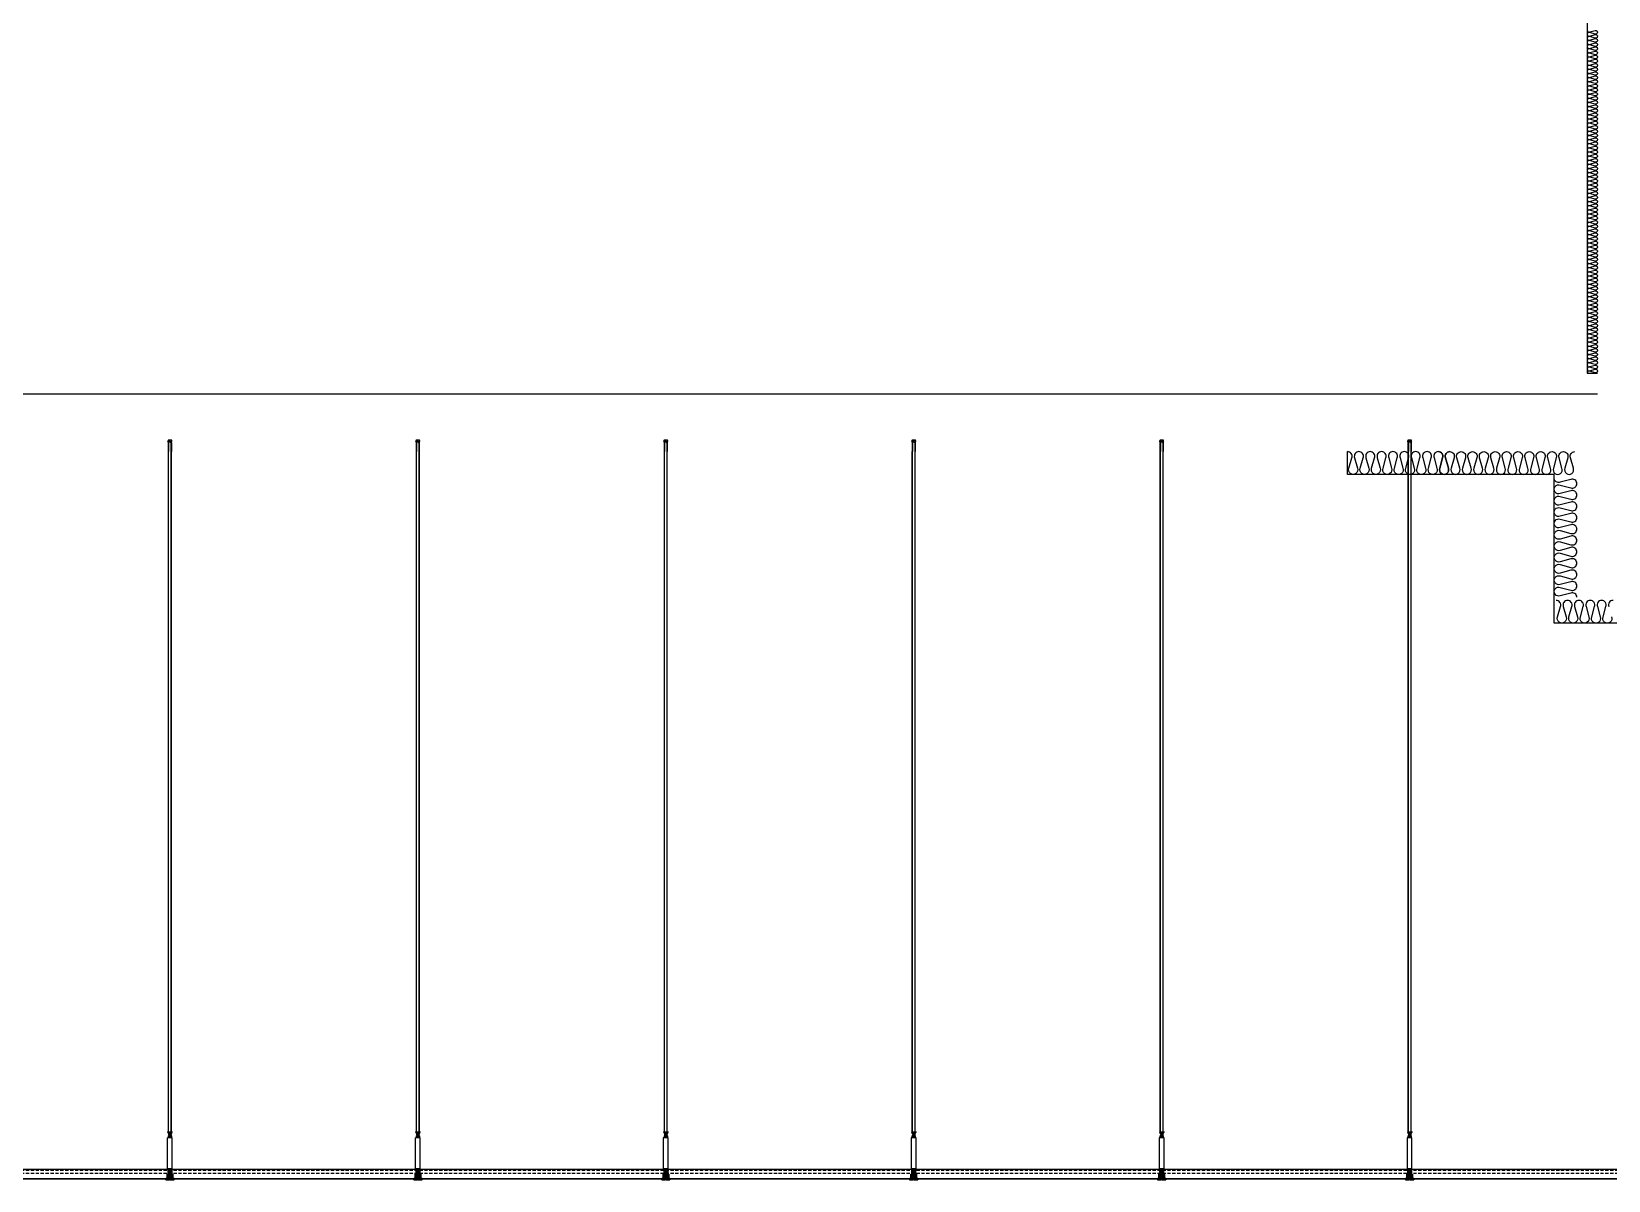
# Model space of a CAD drawing. Header units: millimetres. Extents: x 19868 to 801382, y -4805 to 85279.
# Drawn here: x 336110 to 343741, y 71371 to 76932 of the extents above; entities that cross this region are included whole.
import ezdxf

# ---------------------------------------------------------------- set-up
doc = ezdxf.new("R2010")
doc.units = ezdxf.units.MM
doc.header["$LTSCALE"] = 250
for name, pattern in [('A2', [8, 2, -2, 2, -2]), ('CENTER', [50.8, 31.75, -6.35, 6.35, -6.35]), ('CENTER2', [28.575, 19.05, -3.175, 3.175, -3.175]), ('HIDDEN', [9.525, 6.35, -3.175])]:
    doc.linetypes.add(name, pattern=pattern)
for name, color, linetype in [('A-FIN', 6, 'Continuous'), ('C-1', 252, 'Continuous'), ('C-HANGER', 8, 'Continuous'), ('C-HANGER-C', 8, 'Continuous'), ('C-sec', 252, 'Continuous'), ('C-STL4', 252, 'Continuous'), ('C-STL6', 8, 'Continuous'), ('C-T-BAR MAIN-', 252, 'Continuous'), ('C-삼성엔지니어링_CEILING', 252, 'Continuous'), ('C-압출', 252, 'Continuous'), ('ISL', 251, 'Continuous')]:
    doc.layers.add(name, color=color, linetype=linetype)
doc.layers.add('C-중심선', color=252, linetype='CENTER2', lineweight=20)

# ---------------------------------------------------------------- blocks, each defined once
blk = doc.blocks.new('usgh')
at = {"layer": 'C-STL4'}
blk.add_lwpolyline([(1763311, 329517), (1763311, 329599), (1763381, 329599), (1763381, 329517)], close=True, dxfattribs=at)
at = {"layer": 'C-압출', "color": 252, "linetype": 'Continuous', "lineweight": 40, "extrusion": (0, 0, -1)}
for p, q in [((1763325, 329522), (1763320, 329517)), ((1763325, 329599), (1763322, 329596)), ((1763322, 329596), (1763325, 329592)), ((1763325, 329592), (1763322, 329588)), ((1763322, 329588), (1763325, 329584)), ((1763325, 329584), (1763322, 329580)), ((1763322, 329580), (1763325, 329576)), ((1763325, 329576), (1763322, 329572)), ((1763322, 329572), (1763325, 329568)), ((1763325, 329568), (1763322, 329565)), ((1763322, 329565), (1763325, 329561)), ((1763325, 329561), (1763322, 329557)), ((1763322, 329557), (1763325, 329553)), ((1763325, 329553), (1763322, 329549)), ((1763322, 329549), (1763325, 329545)), ((1763325, 329545), (1763322, 329541)), ((1763322, 329541), (1763325, 329538)), ((1763325, 329538), (1763322, 329534)), ((1763322, 329534), (1763325, 329530)), ((1763325, 329530), (1763322, 329526)), ((1763322, 329526), (1763325, 329522)), ((1763363, 329517), (1763368, 329522)), ((1763364, 329596), (1763368, 329599)), ((1763368, 329592), (1763364, 329596)), ((1763364, 329588), (1763368, 329592)), ((1763368, 329584), (1763364, 329588)), ((1763364, 329580), (1763368, 329584)), ((1763368, 329576), (1763364, 329580)), ((1763364, 329572), (1763368, 329576)), ((1763368, 329568), (1763364, 329572)), ((1763364, 329565), (1763368, 329568)), ((1763368, 329561), (1763364, 329565)), ((1763364, 329557), (1763368, 329561)), ((1763368, 329553), (1763364, 329557)), ((1763364, 329549), (1763368, 329553)), ((1763368, 329545), (1763364, 329549)), ((1763364, 329541), (1763368, 329545)), ((1763368, 329538), (1763364, 329541)), ((1763364, 329534), (1763368, 329538)), ((1763368, 329530), (1763364, 329534)), ((1763364, 329526), (1763368, 329530)), ((1763368, 329522), (1763364, 329526))]:
    blk.add_line(p, q, dxfattribs=at)
at = {"layer": 'C-중심선'}
blk.add_line((1763346, 329623), (1763346, 329480), dxfattribs=at)
blk = doc.blocks.new('r6okghj')
at = {"layer": 'C-삼성엔지니어링_CEILING'}
for p, q in [((1770244, 316436), (1770234, 316431)), ((1770244, 316390), (1770234, 316396)), ((1770344, 316436), (1770244, 316436)), ((1770253, 316436), (1770264, 316431)), ((1770253, 316390), (1770264, 316396)), ((1770274, 316436), (1770264, 316431)), ((1770264, 316396), (1770264, 316431)), ((1770274, 316390), (1770264, 316396)), ((1770314, 316436), (1770324, 316431)), ((1770314, 316390), (1770324, 316396)), ((1770334, 316436), (1770324, 316431)), ((1770324, 316396), (1770324, 316431)), ((1770334, 316390), (1770324, 316396)), ((1770344, 316436), (1770354, 316431)), ((1770344, 316390), (1770354, 316396))]:
    blk.add_line(p, q, dxfattribs=at)
for points in [[(1770234, 316431), (1770234, 316396)], [(1770244, 316390), (1770344, 316390)], [(1770354, 316396), (1770354, 316431)]]:
    blk.add_lwpolyline(points, dxfattribs=at)
blk = doc.blocks.new('격자틀-1')
at = {"layer": 'C-HANGER'}
for p, q in [((-16.4, 230.4), (6.3, 230.4)), ((-16.4, 230.4), (-16.4, 228.9)), ((6.3, 230.4), (6.3, 228.9)), ((-16.4, 228.9), (6.3, 228.9))]:
    blk.add_line(p, q, dxfattribs=at)
at = {"layer": 'C-HANGER-C'}
for p, q in [((-16.1, 52.1), (-16.1, 202)), ((6, 202), (-16.1, 202)), ((6, 52.1), (6, 202)), ((6, 52.1), (-16.1, 52.1))]:
    blk.add_line(p, q, dxfattribs=at)
at = {"layer": 'C-STL6', "linetype": 'CENTER2', "ltscale": 20}
blk.add_line((-5, 52.7), (-5, -5), dxfattribs=at)
at = {"layer": 'C-T-BAR MAIN-'}
blk.add_lwpolyline([(-14.3, 41.1), (-14.3, 52.1), (4.2, 52.1), (4.2, 41.1), (2.2, 41.1), (2.2, 50.1), (-12.3, 50.1), (-12.3, 41.1), (-14.3, 41.1)], dxfattribs=at)
at = {"layer": 'C-삼성엔지니어링_CEILING'}
for p, q in [((-14, 202), (-14, 203.8)), ((-12.4, 210.8), (-13.9, 209.9)), ((-12.4, 203.8), (-13.9, 204.7)), ((2.3, 210.8), (-12.4, 210.8)), ((2.3, 203.8), (-12.4, 203.8)), ((-11.1, 210.8), (-9.5, 209.9)), ((-11.1, 203.8), (-9.5, 204.7)), ((-10.7, 220.3), (-2.2, 222)), ((-10.7, 220.3), (-9.9, 221.6)), ((-10.7, 218.1), (1, 220.5)), ((-10.7, 220.3), (-9.9, 219.4)), ((-10.7, 218.1), (-9.9, 219.4)), ((-10.7, 215.9), (1, 218.3)), ((-10.7, 218.1), (-9.9, 217.2)), ((-10.7, 215.9), (-9.9, 217.2)), ((-10.7, 213.7), (1, 216.1)), ((-10.7, 215.9), (-9.9, 215)), ((-10.7, 213.7), (-9.9, 215)), ((-10.7, 213.7), (-9.9, 212.8)), ((-10.4, 213.4), (-10.4, 210.8)), ((-10.3, 222), (-9.9, 221.6)), ((-9.9, 221.6), (-7.6, 222)), ((-9.9, 221.6), (-7.6, 222)), ((-9.9, 219.4), (-0.2, 221.3)), ((-9.9, 219.4), (-0.2, 221.3)), ((-9.9, 217.2), (-0.2, 219.1)), ((-9.9, 217.2), (-0.2, 219.1)), ((-9.9, 215), (-0.2, 216.9)), ((-9.9, 215), (-0.2, 216.9)), ((-9.9, 212.8), (-0.2, 214.7)), ((-9.9, 212.8), (-0.2, 214.7)), ((-8, 210.8), (-9.5, 209.9)), ((-9.5, 204.7), (-9.5, 209.9)), ((-8, 203.8), (-9.5, 204.7)), ((-2.1, 210.8), (-0.6, 209.9)), ((-2.1, 203.8), (-0.6, 204.7)), ((1, 210.8), (-0.6, 209.9)), ((-0.6, 204.7), (-0.6, 209.9)), ((1, 203.8), (-0.6, 204.7)), ((-0.2, 221.3), (0.4, 222)), ((-0.2, 221.3), (1, 220.5)), ((-0.2, 219.1), (1, 220.5)), ((-0.2, 219.1), (1, 218.3)), ((-0.2, 216.9), (1, 218.3)), ((-0.2, 216.9), (1, 216.1)), ((-0.2, 214.7), (1, 216.1)), ((0.3, 215.3), (0.3, 210.8)), ((0.3, 215.3), (0.3, 210.8)), ((2.3, 210.8), (3.8, 209.9)), ((2.3, 203.8), (3.8, 204.7)), ((3.9, 202), (3.9, 203.8))]:
    blk.add_line(p, q, dxfattribs=at)
for points in [[(3.9, 203.8), (-14, 203.8)], [(-13.9, 209.9), (-13.9, 204.7)], [(-12.4, 203.8), (2.3, 203.8)], [(3.8, 204.7), (3.8, 209.9)]]:
    blk.add_lwpolyline(points, dxfattribs=at)
at = {"layer": 'C-압출', "linetype": 'Continuous', "lineweight": 40, "extrusion": (0, 0, -1)}
for p, q in [((-25.1, 0.3), (-25.1, 2.2)), ((-24.8, 2.5), (-12.6, 2.5)), ((-10.1, 0), (-24.8, 0)), ((-12.3, 2.8), (-12.3, 28.3)), ((-10.1, 50), (-8.3, 50)), ((-9.8, 19.7), (-9.8, 18.9)), ((-9.8, 18.9), (-9.2, 18.3)), ((-9.2, 18.3), (-9.8, 17.6)), ((-9.8, 17.6), (-9.2, 17)), ((-9.2, 17), (-9.8, 16.4)), ((-9.8, 16.4), (-9.2, 15.8)), ((-9.2, 15.8), (-9.8, 15.1)), ((-9.8, 15.1), (-9.2, 14.5)), ((-9.2, 14.5), (-9.8, 13.9)), ((-9.8, 13.9), (-9.2, 13.2)), ((-9.2, 13.2), (-9.8, 12.6)), ((-9.8, 12.6), (-9.2, 12)), ((-9.2, 12), (-9.8, 11.4)), ((-9.8, 11.4), (-9.2, 10.8)), ((-9.2, 10.8), (-9.8, 10.1)), ((-9.8, 10.1), (-9.2, 9.5)), ((-9.2, 9.5), (-9.8, 8.9)), ((-9.8, 8.9), (-9.2, 8.2)), ((-9.2, 8.2), (-9.8, 7.6)), ((-9.8, 7.6), (-9.2, 7)), ((-9.2, 7), (-9.8, 6.4)), ((-9.8, 6.4), (-9.2, 5.8)), ((-9.2, 5.8), (-9.8, 5.1)), ((-9.8, 5.1), (-9.2, 4.5)), ((-9.2, 4.5), (-9.8, 3.9)), ((-9.8, 3.9), (-9.2, 3.2)), ((-9.2, 3.2), (-9.8, 2.6)), ((-9.8, 2.6), (-9.2, 2)), ((-9.2, 2), (-9.8, 1.4)), ((-9.8, 1.4), (-9.8, 0.6)), ((-9.8, 0.6), (-9.8, 0.3)), ((-0.6, 20), (-9.5, 20)), ((-8.1, 49.7), (-8.1, 49.5)), ((-2, 49), (-2, 49.7)), ((-1.7, 50), (0.1, 50)), ((-0.9, 17.6), (-0.3, 18.3)), ((-0.3, 17), (-0.9, 17.6)), ((-0.9, 16.4), (-0.3, 17)), ((-0.3, 15.8), (-0.9, 16.4)), ((-0.9, 15.1), (-0.3, 15.8)), ((-0.3, 14.5), (-0.9, 15.1)), ((-0.9, 13.9), (-0.3, 14.5)), ((-0.3, 13.2), (-0.9, 13.9)), ((-0.9, 12.6), (-0.3, 13.2)), ((-0.3, 12), (-0.9, 12.6)), ((-0.9, 11.4), (-0.3, 12)), ((-0.3, 10.8), (-0.9, 11.4)), ((-0.9, 10.1), (-0.3, 10.8)), ((-0.3, 9.5), (-0.9, 10.1)), ((-0.9, 8.9), (-0.3, 9.5)), ((-0.3, 8.2), (-0.9, 8.9)), ((-0.9, 7.6), (-0.3, 8.2)), ((-0.3, 7), (-0.9, 7.6)), ((-0.9, 6.4), (-0.3, 7)), ((-0.3, 5.8), (-0.9, 6.4)), ((-0.9, 5.1), (-0.3, 5.8)), ((-0.3, 4.5), (-0.9, 5.1)), ((-0.9, 3.9), (-0.3, 4.5)), ((-0.3, 3.2), (-0.9, 3.9)), ((-0.9, 2.6), (-0.3, 3.2)), ((-0.3, 2), (-0.9, 2.6)), ((-0.9, 1.4), (-0.3, 2)), ((-0.3, 0.8), (-0.9, 1.4)), ((-0.3, 18.3), (-0.3, 19.7)), ((-0.3, 0.3), (-0.3, 0.8)), ((14.7, 0), (0, 0)), ((2.2, 28.3), (2.2, 2.8)), ((2.5, 2.5), (14.7, 2.5)), ((14.9, 2.2), (14.9, 0.3))]:
    blk.add_line(p, q, dxfattribs=at)
at = {"layer": 'C-압출', "linetype": 'Continuous', "lineweight": 40}
for p, q in [((-12.3, 28.3), (-12.3, 49.7)), ((-12, 50), (-8.3, 50)), ((-9.3, 31.3), (-9.3, 44.7)), ((-9, 45), (-8.3, 45)), ((-9, 31), (-1.1, 31)), ((-8.1, 49.7), (-8.1, 45.3)), ((-2, 49.7), (-2, 45.3)), ((-1.7, 50), (1.9, 50)), ((-1.7, 45), (-1.1, 45)), ((-0.8, 31.3), (-0.8, 44.7)), ((2.2, 28.3), (2.2, 49.7))]:
    blk.add_line(p, q, dxfattribs=at)
at = {"layer": 'C-압출', "linetype": 'Continuous', "lineweight": 40, "extrusion": (0, 0, -1)}
for centre, start, end in [((24.8, 0.3), 270, 0), ((12.6, 2.8), 180, 270), ((10.1, 0.3), 180, 270), ((9.5, 19.7), 0, 90), ((8.3, 49.7), 90, 180), ((1.7, 49.7), 0, 90), ((0.6, 19.7), 90, 180), ((0, 0.3), 270, 0), ((-2.5, 2.8), 270, 0), ((-14.7, 2.2), 90, 180), ((-14.7, 0.3), 180, 270)]:
    blk.add_arc(centre, 0.3, start, end, dxfattribs=at)
at = {"layer": 'C-압출', "linetype": 'Continuous', "lineweight": 40}
for centre, start, end in [((-12, 49.7), 90, 180), ((-9, 44.7), 90, 180), ((-9, 31.3), 180, 270), ((-8.3, 49.7), 0, 90), ((-8.3, 45.3), 270, 0), ((-1.7, 45.3), 180, 270), ((-1.1, 44.7), 0, 90), ((-1.1, 31.3), 270, 0), ((1.9, 49.7), 0, 90)]:
    blk.add_arc(centre, 0.3, start, end, dxfattribs=at)
at = {"layer": 'C-압출'}
blk.add_arc((-1.7, 49.7), 0.3, 90, 180, dxfattribs=at)
at = {"layer": 'C-중심선', "linetype": 'CENTER', "lineweight": 5}
blk.add_line((-14.5, 25.5), (4.4, 25.5), dxfattribs=at)
at = {"layer": 'C-HANGER-C'}
for name, p, xscale, yscale, zscale in [('r6okghj', (-263370.1, -46847), 0.1487691112046762, 0.1487691112046762, 0.1487691112046762), ('usgh', (-176673.6, -32977.4), 0.1001893939418906, 0.1001893939418906, 0.1001893939418906)]:
    blk.add_blockref(name, p, dxfattribs=dict(at, xscale=xscale, yscale=yscale, zscale=zscale))

msp = doc.modelspace()

# ---------------------------------------------------------------- linework, layer by layer
at = {"layer": 'A-FIN'}
msp.add_line((331923.2, 75178.9), (343688.2, 75178.9), dxfattribs=at)
at = {"layer": 'C-1', "linetype": 'A2'}
for p, q in [((336770.7, 74946.1), (336769.6, 74948.9)), ((336775.8, 74951.2), (336770.1, 74950)), ((336774.5, 74941.7), (336770.2, 74951.5)), ((336770.7, 74946.1), (336771.6, 74946.4)), ((336771.4, 74944.4), (336772.2, 74944.7)), ((336772.4, 74941.7), (336771.4, 74944.4)), ((336772.2, 74944.7), (336771.6, 74946.4)), ((336786.9, 74953.8), (336771.7, 74953.8)), ((336779.3, 74942.5), (336776.7, 74950.7)), ((336779.3, 74942.5), (336781.9, 74950.7)), ((336788.5, 74950), (336782.9, 74951.2)), ((336784.2, 74941.7), (336788.4, 74951.5)), ((336786.2, 74941.7), (336787.3, 74944.4)), ((336786.4, 74944.7), (336787, 74946.4)), ((336787.3, 74944.4), (336786.4, 74944.7)), ((336787.9, 74946.1), (336787, 74946.4)), ((336787.9, 74946.1), (336789, 74948.9)), ((337970.7, 74946.1), (337969.6, 74948.9)), ((337975.8, 74951.2), (337970.1, 74950)), ((337974.5, 74941.7), (337970.2, 74951.5)), ((337970.7, 74946.1), (337971.6, 74946.4)), ((337971.4, 74944.4), (337972.2, 74944.7)), ((337972.4, 74941.7), (337971.4, 74944.4)), ((337972.2, 74944.7), (337971.6, 74946.4)), ((337986.9, 74953.8), (337971.7, 74953.8)), ((337979.3, 74942.5), (337976.7, 74950.7)), ((337979.3, 74942.5), (337981.9, 74950.7)), ((337988.5, 74950), (337982.9, 74951.2)), ((337984.2, 74941.7), (337988.4, 74951.5)), ((337986.2, 74941.7), (337987.3, 74944.4)), ((337986.4, 74944.7), (337987, 74946.4)), ((337987.3, 74944.4), (337986.4, 74944.7)), ((337987.9, 74946.1), (337987, 74946.4)), ((337987.9, 74946.1), (337989, 74948.9)), ((339170.7, 74946.1), (339169.6, 74948.9)), ((339175.8, 74951.2), (339170.1, 74950)), ((339174.5, 74941.7), (339170.2, 74951.5)), ((339170.7, 74946.1), (339171.6, 74946.4)), ((339171.4, 74944.4), (339172.2, 74944.7)), ((339172.4, 74941.7), (339171.4, 74944.4)), ((339172.2, 74944.7), (339171.6, 74946.4)), ((339186.9, 74953.8), (339171.7, 74953.8)), ((339179.3, 74942.5), (339176.7, 74950.7)), ((339179.3, 74942.5), (339181.9, 74950.7)), ((339188.5, 74950), (339182.9, 74951.2)), ((339184.2, 74941.7), (339188.4, 74951.5)), ((339186.2, 74941.7), (339187.3, 74944.4)), ((339186.4, 74944.7), (339187, 74946.4)), ((339187.3, 74944.4), (339186.4, 74944.7)), ((339187.9, 74946.1), (339187, 74946.4)), ((339187.9, 74946.1), (339189, 74948.9)), ((340370.7, 74946.1), (340369.6, 74948.9)), ((340375.8, 74951.2), (340370.1, 74950)), ((340374.5, 74941.7), (340370.2, 74951.5)), ((340370.7, 74946.1), (340371.6, 74946.4)), ((340371.4, 74944.4), (340372.2, 74944.7)), ((340372.4, 74941.7), (340371.4, 74944.4)), ((340372.2, 74944.7), (340371.6, 74946.4)), ((340386.9, 74953.8), (340371.7, 74953.8)), ((340379.3, 74942.5), (340376.7, 74950.7)), ((340379.3, 74942.5), (340381.9, 74950.7)), ((340388.5, 74950), (340382.9, 74951.2)), ((340384.2, 74941.7), (340388.4, 74951.5)), ((340386.2, 74941.7), (340387.3, 74944.4)), ((340386.4, 74944.7), (340387, 74946.4)), ((340387.3, 74944.4), (340386.4, 74944.7)), ((340387.9, 74946.1), (340387, 74946.4)), ((340387.9, 74946.1), (340389, 74948.9)), ((341570.7, 74946.1), (341569.6, 74948.9)), ((341575.8, 74951.2), (341570.1, 74950)), ((341574.5, 74941.7), (341570.2, 74951.5)), ((341570.7, 74946.1), (341571.6, 74946.4)), ((341571.4, 74944.4), (341572.2, 74944.7)), ((341572.4, 74941.7), (341571.4, 74944.4)), ((341572.2, 74944.7), (341571.6, 74946.4)), ((341586.9, 74953.8), (341571.7, 74953.8)), ((341579.3, 74942.5), (341576.7, 74950.7)), ((341579.3, 74942.5), (341581.9, 74950.7)), ((341588.5, 74950), (341582.9, 74951.2)), ((341584.2, 74941.7), (341588.4, 74951.5)), ((341586.2, 74941.7), (341587.3, 74944.4)), ((341586.4, 74944.7), (341587, 74946.4)), ((341587.3, 74944.4), (341586.4, 74944.7)), ((341587.9, 74946.1), (341587, 74946.4)), ((341587.9, 74946.1), (341589, 74948.9)), ((342770.7, 74946.1), (342769.6, 74948.9)), ((342775.8, 74951.2), (342770.1, 74950)), ((342774.5, 74941.7), (342770.2, 74951.5)), ((342770.7, 74946.1), (342771.6, 74946.4)), ((342771.4, 74944.4), (342772.2, 74944.7)), ((342772.4, 74941.7), (342771.4, 74944.4)), ((342772.2, 74944.7), (342771.6, 74946.4)), ((342786.9, 74953.8), (342771.7, 74953.8)), ((342779.3, 74942.5), (342776.7, 74950.7)), ((342779.3, 74942.5), (342781.9, 74950.7)), ((342788.5, 74950), (342782.9, 74951.2)), ((342784.2, 74941.7), (342788.4, 74951.5)), ((342786.2, 74941.7), (342787.3, 74944.4)), ((342786.4, 74944.7), (342787, 74946.4)), ((342787.3, 74944.4), (342786.4, 74944.7)), ((342787.9, 74946.1), (342787, 74946.4)), ((342787.9, 74946.1), (342789, 74948.9)), ((336772.4, 74898.9), (336772.4, 74941.7)), ((336774.5, 74898.9), (336774.5, 74941.7)), ((336784.2, 74941.7), (336784.2, 74898.9)), ((336786.2, 74941.7), (336786.2, 74898.9)), ((337972.4, 74898.9), (337972.4, 74941.7)), ((337974.5, 74898.9), (337974.5, 74941.7)), ((337984.2, 74941.7), (337984.2, 74898.9)), ((337986.2, 74941.7), (337986.2, 74898.9)), ((339172.4, 74898.9), (339172.4, 74941.7)), ((339174.5, 74898.9), (339174.5, 74941.7)), ((339184.2, 74941.7), (339184.2, 74898.9)), ((339186.2, 74941.7), (339186.2, 74898.9)), ((340372.4, 74898.9), (340372.4, 74941.7)), ((340374.5, 74898.9), (340374.5, 74941.7)), ((340384.2, 74941.7), (340384.2, 74898.9)), ((340386.2, 74941.7), (340386.2, 74898.9)), ((341572.4, 74898.9), (341572.4, 74941.7)), ((341574.5, 74898.9), (341574.5, 74941.7)), ((341584.2, 74941.7), (341584.2, 74898.9)), ((341586.2, 74941.7), (341586.2, 74898.9)), ((342772.4, 74898.9), (342772.4, 74941.7)), ((342774.5, 74898.9), (342774.5, 74941.7)), ((342784.2, 74941.7), (342784.2, 74898.9)), ((342786.2, 74941.7), (342786.2, 74898.9))]:
    msp.add_line(p, q, dxfattribs=at)
for centre, radius, start, end in [((336770.3, 74949.2), 0.808, 102.52881, 201.80141), ((336771.7, 74952.2), 1.62, 90, 203.42869), ((336775.9, 74950.4), 0.808, 17.65012, 102.52881), ((336782.7, 74950.4), 0.808, 77.47119, 162.34988), ((336786.9, 74952.2), 1.62, 336.57131, 90), ((336788.3, 74949.2), 0.808, 338.19859, 77.47119), ((337970.3, 74949.2), 0.808, 102.52881, 201.80141), ((337971.7, 74952.2), 1.62, 90, 203.42869), ((337975.9, 74950.4), 0.808, 17.65012, 102.52881), ((337982.7, 74950.4), 0.808, 77.47119, 162.34988), ((337986.9, 74952.2), 1.62, 336.57131, 90), ((337988.3, 74949.2), 0.808, 338.19859, 77.47119), ((339170.3, 74949.2), 0.808, 102.52881, 201.80141), ((339171.7, 74952.2), 1.62, 90, 203.42869), ((339175.9, 74950.4), 0.808, 17.65012, 102.52881), ((339182.7, 74950.4), 0.808, 77.47119, 162.34988), ((339186.9, 74952.2), 1.62, 336.57131, 90), ((339188.3, 74949.2), 0.808, 338.19859, 77.47119), ((340370.3, 74949.2), 0.808, 102.52881, 201.80141), ((340371.7, 74952.2), 1.62, 90, 203.42869), ((340375.9, 74950.4), 0.808, 17.65012, 102.52881), ((340382.7, 74950.4), 0.808, 77.47119, 162.34988), ((340386.9, 74952.2), 1.62, 336.57131, 90), ((340388.3, 74949.2), 0.808, 338.19859, 77.47119), ((341570.3, 74949.2), 0.808, 102.52881, 201.80141), ((341571.7, 74952.2), 1.62, 90, 203.42869), ((341575.9, 74950.4), 0.808, 17.65012, 102.52881), ((341582.7, 74950.4), 0.808, 77.47119, 162.34988), ((341586.9, 74952.2), 1.62, 336.57131, 90), ((341588.3, 74949.2), 0.808, 338.19859, 77.47119), ((342770.3, 74949.2), 0.808, 102.52881, 201.80141), ((342771.7, 74952.2), 1.62, 90, 203.42869), ((342775.9, 74950.4), 0.808, 17.65012, 102.52881), ((342782.7, 74950.4), 0.808, 77.47119, 162.34988), ((342786.9, 74952.2), 1.62, 336.57131, 90), ((342788.3, 74949.2), 0.808, 338.19859, 77.47119)]:
    msp.add_arc(centre, radius, start, end, dxfattribs=at)
at = {"layer": 'C-HANGER'}
for p, q in [((336772.1, 71606.9), (336772.1, 74898.9)), ((336773, 71606.9), (336773, 74898.9)), ((336785.6, 71606.9), (336785.6, 74898.9)), ((336786.5, 71606.9), (336786.5, 74898.9)), ((337972.1, 71606.9), (337972.1, 74898.9)), ((337973, 71606.9), (337973, 74898.9)), ((337985.6, 71606.9), (337985.6, 74898.9)), ((337986.5, 71606.9), (337986.5, 74898.9)), ((339172.1, 71606.9), (339172.1, 74898.9)), ((339173, 71606.9), (339173, 74898.9)), ((339185.6, 71606.9), (339185.6, 74898.9)), ((339186.5, 71606.9), (339186.5, 74898.9)), ((340372.1, 71606.9), (340372.1, 74898.9)), ((340373, 71606.9), (340373, 74898.9)), ((340385.6, 71606.9), (340385.6, 74898.9)), ((340386.5, 71606.9), (340386.5, 74898.9)), ((341572.1, 71606.9), (341572.1, 74898.9)), ((341573, 71606.9), (341573, 74898.9)), ((341585.6, 71606.9), (341585.6, 74898.9)), ((341586.5, 71606.9), (341586.5, 74898.9)), ((342772.1, 71606.9), (342772.1, 74898.9)), ((342773, 71606.9), (342773, 74898.9)), ((342785.6, 71606.9), (342785.6, 74898.9)), ((342786.5, 71606.9), (342786.5, 74898.9))]:
    msp.add_line(p, q, dxfattribs=at)
at = {"layer": 'C-sec'}
for points in [[(335593.3, 71379.7), (336765.4, 71379.7, 0.361786), (336765.6, 71380), (336765.6, 71401.7), (336766.3, 71401.7), (336766.3, 71379.2, -0.414214), (336766, 71378.9), (335592.6, 71378.9, -0.414214), (335592.3, 71379.2), (335592.3, 71401.7), (335593, 71401.7), (335593, 71380, 0.414214), (335593.3, 71379.7)], [(336793.3, 71379.7), (337965.4, 71379.7, 0.361786), (337965.6, 71380), (337965.6, 71401.7), (337966.3, 71401.7), (337966.3, 71379.2, -0.414214), (337966, 71378.9), (336792.6, 71378.9, -0.414214), (336792.3, 71379.2), (336792.3, 71401.7), (336793, 71401.7), (336793, 71380, 0.414214), (336793.3, 71379.7)], [(337993.3, 71379.7), (339165.4, 71379.7, 0.361786), (339165.6, 71380), (339165.6, 71401.7), (339166.3, 71401.7), (339166.3, 71379.2, -0.414214), (339166, 71378.9), (337992.6, 71378.9, -0.414214), (337992.3, 71379.2), (337992.3, 71401.7), (337993, 71401.7), (337993, 71380, 0.414214), (337993.3, 71379.7)], [(339193.3, 71379.7), (340365.4, 71379.7, 0.361786), (340365.6, 71380), (340365.6, 71401.7), (340366.3, 71401.7), (340366.3, 71379.2, -0.414214), (340366, 71378.9), (339192.6, 71378.9, -0.414214), (339192.3, 71379.2), (339192.3, 71401.7), (339193, 71401.7), (339193, 71380, 0.414214), (339193.3, 71379.7)], [(340393.3, 71379.7), (341565.4, 71379.7, 0.361786), (341565.6, 71380), (341565.6, 71401.7), (341566.3, 71401.7), (341566.3, 71379.2, -0.414214), (341566, 71378.9), (340392.6, 71378.9, -0.414214), (340392.3, 71379.2), (340392.3, 71401.7), (340393, 71401.7), (340393, 71380, 0.414214), (340393.3, 71379.7)], [(341593.3, 71379.7), (342765.4, 71379.7, 0.361786), (342765.6, 71380), (342765.6, 71401.7), (342766.3, 71401.7), (342766.3, 71379.2, -0.414214), (342766, 71378.9), (341592.6, 71378.9, -0.414214), (341592.3, 71379.2), (341592.3, 71401.7), (341593, 71401.7), (341593, 71380, 0.414214), (341593.3, 71379.7)], [(342793.3, 71379.7), (343965.4, 71379.7, 0.361786), (343965.6, 71380), (343965.6, 71401.7), (343966.3, 71401.7), (343966.3, 71379.2, -0.414214), (343966, 71378.9), (342792.6, 71378.9, -0.414214), (342792.3, 71379.2), (342792.3, 71401.7), (342793, 71401.7), (342793, 71380, 0.414214), (342793.3, 71379.7)]]:
    msp.add_lwpolyline(points, format="xyb", dxfattribs=at)
at = {"layer": 'C-STL6'}
msp.add_line((333510.2, 71426.4), (348766.3, 71426.4), dxfattribs=at)
at = {"layer": 'C-STL6', "linetype": 'HIDDEN', "ltscale": 0.01}
for p, q in [((333510.2, 71421.5), (348766.3, 71421.5)), ((333510.2, 71407.5), (348766.3, 71407.5))]:
    msp.add_line(p, q, dxfattribs=at)
at = {"layer": 'ISL', "elevation": 0}
msp.add_lwpolyline([(331923.2, 75278.9), (331973.2, 75278.9), (331973.2, 80268.9), (332378.2, 80268.9), (332378.2, 79518.9), (333398.2, 79518.9), (333398.2, 80268.9), (343128.2, 80268.9), (343128.2, 79518.9), (343638.2, 79518.9), (343638.2, 75278.9), (343688.2, 75278.9)], dxfattribs=at)
msp.add_lwpolyline([(343638.2, 76938.9, 0.509267), (343650.3, 76930.1), (343676.1, 76937.8, -1.372593), (343676.1, 76920.1), (343650.3, 76927.8, 0.509267), (343638.2, 76918.9, 0.509267), (343650.3, 76910.1), (343676.1, 76917.8, -1.372593), (343676.1, 76900.1), (343650.3, 76907.8, 0.509267), (343638.2, 76898.9, 0.509267), (343650.3, 76890.1), (343676.1, 76897.8, -1.372593), (343676.1, 76880.1), (343650.3, 76887.8, 0.509267), (343638.2, 76878.9, 0.509267), (343650.3, 76870.1), (343676.1, 76877.8, -1.372593), (343676.1, 76860.1), (343650.3, 76867.8, 0.509267), (343638.2, 76858.9, 0.509267), (343650.3, 76850.1), (343676.1, 76857.8, -1.372593), (343676.1, 76840.1), (343650.3, 76847.8, 0.509267), (343638.2, 76838.9, 0.509267), (343650.3, 76830.1), (343676.1, 76837.8, -1.372593), (343676.1, 76820.1), (343650.3, 76827.8, 0.509267), (343638.2, 76818.9, 0.509267), (343650.3, 76810.1), (343676.1, 76817.8, -1.372593), (343676.1, 76800.1), (343650.3, 76807.8, 0.509267), (343638.2, 76798.9, 0.509267), (343650.3, 76790.1), (343676.1, 76797.8, -1.372593), (343676.1, 76780.1), (343650.3, 76787.8, 0.509267), (343638.2, 76778.9, 0.509267), (343650.3, 76770.1), (343676.1, 76777.8, -1.372593), (343676.1, 76760.1), (343650.3, 76767.8, 0.509267), (343638.2, 76758.9, 0.509267), (343650.3, 76750.1), (343676.1, 76757.8, -1.372593), (343676.1, 76740.1), (343650.3, 76747.8, 0.509267), (343638.2, 76738.9, 0.509267), (343650.3, 76730.1), (343676.1, 76737.8, -1.372593), (343676.1, 76720.1), (343650.3, 76727.8, 0.509267), (343638.2, 76718.9, 0.509267), (343650.3, 76710.1), (343676.1, 76717.8, -1.372593), (343676.1, 76700.1), (343650.3, 76707.8, 0.509267), (343638.2, 76698.9, 0.509267), (343650.3, 76690.1), (343676.1, 76697.8, -1.372593), (343676.1, 76680.1), (343650.3, 76687.8, 0.509267), (343638.2, 76678.9, 0.509267), (343650.3, 76670.1), (343676.1, 76677.8, -1.372593), (343676.1, 76660.1), (343650.3, 76667.8, 0.509267), (343638.2, 76658.9, 0.509267), (343650.3, 76650.1), (343676.1, 76657.8, -1.372593), (343676.1, 76640.1), (343650.3, 76647.8, 0.509267), (343638.2, 76638.9, 0.509267), (343650.3, 76630.1), (343676.1, 76637.8, -1.372593), (343676.1, 76620.1), (343650.3, 76627.8, 0.509267), (343638.2, 76618.9, 0.509267), (343650.3, 76610.1), (343676.1, 76617.8, -1.372593), (343676.1, 76600.1), (343650.3, 76607.8, 0.509267), (343638.2, 76598.9, 0.509267), (343650.3, 76590.1), (343676.1, 76597.8, -1.372593), (343676.1, 76580.1), (343650.3, 76587.8, 0.509267), (343638.2, 76578.9, 0.509267), (343650.3, 76570.1), (343676.1, 76577.8, -1.372593), (343676.1, 76560.1), (343650.3, 76567.8, 0.509267), (343638.2, 76558.9, 0.509267), (343650.3, 76550.1), (343676.1, 76557.8, -1.372593), (343676.1, 76540.1), (343650.3, 76547.8, 0.509267), (343638.2, 76538.9, 0.509267), (343650.3, 76530.1), (343676.1, 76537.8, -1.372593), (343676.1, 76520.1), (343650.3, 76527.8, 0.509267), (343638.2, 76518.9, 0.509267), (343650.3, 76510.1), (343676.1, 76517.8, -1.372593), (343676.1, 76500.1), (343650.3, 76507.8, 0.509267), (343638.2, 76498.9, 0.509267), (343650.3, 76490.1), (343676.1, 76497.8, -1.372593), (343676.1, 76480.1), (343650.3, 76487.8, 0.509267), (343638.2, 76478.9, 0.509267), (343650.3, 76470.1), (343676.1, 76477.8, -1.372593), (343676.1, 76460.1), (343650.3, 76467.8, 0.509267), (343638.2, 76458.9, 0.509267), (343650.3, 76450.1), (343676.1, 76457.8, -1.372593), (343676.1, 76440.1), (343650.3, 76447.8, 0.509267), (343638.2, 76438.9, 0.509267), (343650.3, 76430.1), (343676.1, 76437.8, -1.372593), (343676.1, 76420.1), (343650.3, 76427.8, 0.509267), (343638.2, 76418.9, 0.509267), (343650.3, 76410.1), (343676.1, 76417.8, -1.372593), (343676.1, 76400.1), (343650.3, 76407.8, 0.509267), (343638.2, 76398.9, 0.509267), (343650.3, 76390.1), (343676.1, 76397.8, -1.372593), (343676.1, 76380.1), (343650.3, 76387.8, 0.509267), (343638.2, 76378.9, 0.509267), (343650.3, 76370.1), (343676.1, 76377.8, -1.372593), (343676.1, 76360.1), (343650.3, 76367.8, 0.509267), (343638.2, 76358.9, 0.509267), (343650.3, 76350.1), (343676.1, 76357.8, -1.372593), (343676.1, 76340.1), (343650.3, 76347.8, 0.509267), (343638.2, 76338.9, 0.509267), (343650.3, 76330.1), (343676.1, 76337.8, -1.372593), (343676.1, 76320.1), (343650.3, 76327.8, 0.509267), (343638.2, 76318.9, 0.509267), (343650.3, 76310.1), (343676.1, 76317.8, -1.372593), (343676.1, 76300.1), (343650.3, 76307.8, 0.509267), (343638.2, 76298.9, 0.509267), (343650.3, 76290.1), (343676.1, 76297.8, -1.372593), (343676.1, 76280.1), (343650.3, 76287.8, 0.509267), (343638.2, 76278.9, 0.509267), (343650.3, 76270.1), (343676.1, 76277.8, -1.372593), (343676.1, 76260.1), (343650.3, 76267.8, 0.509267), (343638.2, 76258.9, 0.509267), (343650.3, 76250.1), (343676.1, 76257.8, -1.372593), (343676.1, 76240.1), (343650.3, 76247.8, 0.509267), (343638.2, 76238.9, 0.509267), (343650.3, 76230.1), (343676.1, 76237.8, -1.372593), (343676.1, 76220.1), (343650.3, 76227.8, 0.509267), (343638.2, 76218.9, 0.509267), (343650.3, 76210.1), (343676.1, 76217.8, -1.372593), (343676.1, 76200.1), (343650.3, 76207.8, 0.509267), (343638.2, 76198.9, 0.509267), (343650.3, 76190.1), (343676.1, 76197.8, -1.372593), (343676.1, 76180.1), (343650.3, 76187.8, 0.509267), (343638.2, 76178.9, 0.509267), (343650.3, 76170.1), (343676.1, 76177.8, -1.372593), (343676.1, 76160.1), (343650.3, 76167.8, 0.509267), (343638.2, 76158.9, 0.509267), (343650.3, 76150.1), (343676.1, 76157.8, -1.372593), (343676.1, 76140.1), (343650.3, 76147.8, 0.509267), (343638.2, 76138.9, 0.509267), (343650.3, 76130.1), (343676.1, 76137.8, -1.372593), (343676.1, 76120.1), (343650.3, 76127.8, 0.509267), (343638.2, 76118.9, 0.509267), (343650.3, 76110.1), (343676.1, 76117.8, -1.372593), (343676.1, 76100.1), (343650.3, 76107.8, 0.509267), (343638.2, 76098.9, 0.509267), (343650.3, 76090.1), (343676.1, 76097.8, -1.372593), (343676.1, 76080.1), (343650.3, 76087.8, 0.509267), (343638.2, 76078.9, 0.509267), (343650.3, 76070.1), (343676.1, 76077.8, -1.372593), (343676.1, 76060.1), (343650.3, 76067.8, 0.509267), (343638.2, 76058.9, 0.509267), (343650.3, 76050.1), (343676.1, 76057.8, -1.372593), (343676.1, 76040.1), (343650.3, 76047.8, 0.509267), (343638.2, 76038.9, 0.509267), (343650.3, 76030.1), (343676.1, 76037.8, -1.372593), (343676.1, 76020.1), (343650.3, 76027.8, 0.509267), (343638.2, 76018.9, 0.509267), (343650.3, 76010.1), (343676.1, 76017.8, -1.372593), (343676.1, 76000.1), (343650.3, 76007.8, 0.509267), (343638.2, 75998.9, 0.509267), (343650.3, 75990.1), (343676.1, 75997.8, -1.372593), (343676.1, 75980.1), (343650.3, 75987.8, 0.509267), (343638.2, 75978.9, 0.509267), (343650.3, 75970.1), (343676.1, 75977.8, -1.372593), (343676.1, 75960.1), (343650.3, 75967.8, 0.509267), (343638.2, 75958.9, 0.509267), (343650.3, 75950.1), (343676.1, 75957.8, -1.372593), (343676.1, 75940.1), (343650.3, 75947.8, 0.509267), (343638.2, 75938.9, 0.509267), (343650.3, 75930.1), (343676.1, 75937.8, -1.372593), (343676.1, 75920.1), (343650.3, 75927.8, 0.509267), (343638.2, 75918.9, 0.509267), (343650.3, 75910.1), (343676.1, 75917.8, -1.372593), (343676.1, 75900.1), (343650.3, 75907.8, 0.509267), (343638.2, 75898.9, 0.509267), (343650.3, 75890.1), (343676.1, 75897.8, -1.372593), (343676.1, 75880.1), (343650.3, 75887.8, 0.509267), (343638.2, 75878.9, 0.509267), (343650.3, 75870.1), (343676.1, 75877.8, -1.372593), (343676.1, 75860.1), (343650.3, 75867.8, 0.509267), (343638.2, 75858.9, 0.509267), (343650.3, 75850.1), (343676.1, 75857.8, -1.372593), (343676.1, 75840.1), (343650.3, 75847.8, 0.509267), (343638.2, 75838.9, 0.509267), (343650.3, 75830.1), (343676.1, 75837.8, -1.372593), (343676.1, 75820.1), (343650.3, 75827.8, 0.509267), (343638.2, 75818.9, 0.509267), (343650.3, 75810.1), (343676.1, 75817.8, -1.372593), (343676.1, 75800.1), (343650.3, 75807.8, 0.509267), (343638.2, 75798.9, 0.509267), (343650.3, 75790.1), (343676.1, 75797.8, -1.372593), (343676.1, 75780.1), (343650.3, 75787.8, 0.509267), (343638.2, 75778.9, 0.509267), (343650.3, 75770.1), (343676.1, 75777.8, -1.372593), (343676.1, 75760.1), (343650.3, 75767.8, 0.509267), (343638.2, 75758.9, 0.509267), (343650.3, 75750.1), (343676.1, 75757.8, -1.372593), (343676.1, 75740.1), (343650.3, 75747.8, 0.509267), (343638.2, 75738.9, 0.509267), (343650.3, 75730.1), (343676.1, 75737.8, -1.372593), (343676.1, 75720.1), (343650.3, 75727.8, 0.509267), (343638.2, 75718.9, 0.509267), (343650.3, 75710.1), (343676.1, 75717.8, -1.372593), (343676.1, 75700.1), (343650.3, 75707.8, 0.509267), (343638.2, 75698.9, 0.509267), (343650.3, 75690.1), (343676.1, 75697.8, -1.372593), (343676.1, 75680.1), (343650.3, 75687.8, 0.509267), (343638.2, 75678.9, 0.509267), (343650.3, 75670.1), (343676.1, 75677.8, -1.372593), (343676.1, 75660.1), (343650.3, 75667.8, 0.509267), (343638.2, 75658.9, 0.509267), (343650.3, 75650.1), (343676.1, 75657.8, -1.372593), (343676.1, 75640.1), (343650.3, 75647.8, 0.509267), (343638.2, 75638.9, 0.509267), (343650.3, 75630.1), (343676.1, 75637.8, -1.372593), (343676.1, 75620.1), (343650.3, 75627.8, 0.509267), (343638.2, 75618.9, 0.509267), (343650.3, 75610.1), (343676.1, 75617.8, -1.372593), (343676.1, 75600.1), (343650.3, 75607.8, 0.509267), (343638.2, 75598.9, 0.509267), (343650.3, 75590.1), (343676.1, 75597.8, -1.372593), (343676.1, 75580.1), (343650.3, 75587.8, 0.509267), (343638.2, 75578.9, 0.509267), (343650.3, 75570.1), (343676.1, 75577.8, -1.372593), (343676.1, 75560.1), (343650.3, 75567.8, 0.509267), (343638.2, 75558.9, 0.509267), (343650.3, 75550.1), (343676.1, 75557.8, -1.372593), (343676.1, 75540.1), (343650.3, 75547.8, 0.509267), (343638.2, 75538.9, 0.509267), (343650.3, 75530.1), (343676.1, 75537.8, -1.372593), (343676.1, 75520.1), (343650.3, 75527.8, 0.509267), (343638.2, 75518.9, 0.509267), (343650.3, 75510.1), (343676.1, 75517.8, -1.372593), (343676.1, 75500.1), (343650.3, 75507.8, 0.509267), (343638.2, 75498.9, 0.509267), (343650.3, 75490.1), (343676.1, 75497.8, -1.372593), (343676.1, 75480.1), (343650.3, 75487.8, 0.509267), (343638.2, 75478.9, 0.509267), (343650.3, 75470.1), (343676.1, 75477.8, -1.372593), (343676.1, 75460.1), (343650.3, 75467.8, 0.509267), (343638.2, 75458.9, 0.509267), (343650.3, 75450.1), (343676.1, 75457.8, -1.372593), (343676.1, 75440.1), (343650.3, 75447.8, 0.509267), (343638.2, 75438.9, 0.509267), (343650.3, 75430.1), (343676.1, 75437.8, -1.372593), (343676.1, 75420.1), (343650.3, 75427.8, 0.509267), (343638.2, 75418.9, 0.509267), (343650.3, 75410.1), (343676.1, 75417.8, -1.372593), (343676.1, 75400.1), (343650.3, 75407.8, 0.509267), (343638.2, 75398.9, 0.509267), (343650.3, 75390.1), (343676.1, 75397.8, -1.372593), (343676.1, 75380.1), (343650.3, 75387.8, 0.509267), (343638.2, 75378.9, 0.509267), (343650.3, 75370.1), (343676.1, 75377.8, -1.372593), (343676.1, 75360.1), (343650.3, 75367.8, 0.509267), (343638.2, 75358.9, 0.509267), (343650.3, 75350.1), (343676.1, 75357.8, -1.372593), (343676.1, 75340.1), (343650.3, 75347.8, 0.509267), (343638.2, 75338.9, 0.509267), (343650.3, 75330.1), (343676.1, 75337.8, -1.372593), (343676.1, 75320.1), (343650.3, 75327.8, 0.509267), (343638.2, 75318.9, 0.509267), (343650.3, 75310.1), (343676.1, 75317.8, -1.372593), (343676.1, 75300.1), (343650.3, 75307.8, 0.509267), (343638.2, 75298.9, 0.509267), (343650.3, 75290.1), (343676.1, 75297.8, -1.372593), (343676.1, 75280.1), (343650.3, 75287.8, 0.509267), (343638.2, 75278.9)], format="xyb", dxfattribs=at)
at = {"layer": 'ISL'}
msp.add_lwpolyline([(369538.2, 73668.9), (369178.2, 73668.9), (369178.2, 74588.9), (365398.2, 74588.9), (365398.2, 73468.9), (364378.2, 73468.9), (364378.2, 74588.9), (349498.2, 74588.9), (349498.2, 73468.9), (348278.2, 73468.9), (348278.2, 74588.9), (343998.2, 74588.9), (343998.2, 74068.9), (343478.2, 74068.9), (343478.2, 74788.9), (342478.2, 74788.9), (342478.2, 74898.9)], dxfattribs=at)
for points in [[(342973.2, 74898.9, 0.524856), (342952.6, 74869.1), (342966.3, 74818.7, -1.449198), (342925.1, 74818.7), (342938.8, 74869.1, 0.524856), (342918.2, 74898.9, 0.524856), (342897.6, 74869.1), (342911.3, 74818.7, -1.449198), (342870.1, 74818.7), (342883.8, 74869.1, 0.524856), (342863.2, 74898.9, 0.524856), (342842.6, 74869.1), (342856.3, 74818.7, -1.449198), (342815.1, 74818.7), (342828.8, 74869.1, 0.524856), (342808.2, 74898.9, 0.524856), (342787.6, 74869.1), (342801.3, 74818.7, -1.449198), (342760.1, 74818.7), (342773.8, 74869.1, 0.524856), (342753.2, 74898.9, 0.524856), (342732.6, 74869.1), (342746.3, 74818.7, -1.449198), (342705.1, 74818.7), (342718.8, 74869.1, 0.524856), (342698.2, 74898.9, 0.524856), (342677.6, 74869.1), (342691.3, 74818.7, -1.449198), (342650.1, 74818.7), (342663.8, 74869.1, 0.524856), (342643.2, 74898.9, 0.524856), (342622.6, 74869.1), (342636.3, 74818.7, -1.449198), (342595.1, 74818.7), (342608.8, 74869.1, 0.524856), (342588.2, 74898.9, 0.524856), (342567.6, 74869.1), (342581.3, 74818.7, -1.449198), (342540.1, 74818.7), (342553.8, 74869.1, 0.524856), (342533.2, 74898.9, 0.524856), (342512.6, 74869.1), (342526.3, 74818.7, -1.449198), (342485.1, 74818.7), (342498.8, 74869.1, 0.524834), (342478.2, 74898.9, 0.524834)], [(342918.2, 74898.9, -0.524856), (342938.8, 74869.1), (342925.1, 74818.7, 1.449198), (342966.3, 74818.7), (342952.6, 74869.1, -0.524856), (342973.2, 74898.9, -0.524856), (342993.8, 74869.1), (342980.1, 74818.7, 1.449198), (343021.3, 74818.7), (343007.6, 74869.1, -0.524856), (343028.2, 74898.9, -0.524856), (343048.8, 74869.1), (343035.1, 74818.7, 1.449198), (343076.3, 74818.7), (343062.6, 74869.1, -0.524856), (343083.2, 74898.9, -0.524856), (343103.8, 74869.1), (343090.1, 74818.7, 1.449198), (343131.3, 74818.7), (343117.6, 74869.1, -0.524856), (343138.2, 74898.9, -0.524856), (343158.8, 74869.1), (343145.1, 74818.7, 1.449198), (343186.3, 74818.7), (343172.6, 74869.1, -0.524856), (343193.2, 74898.9, -0.524856), (343213.8, 74869.1), (343200.1, 74818.7, 1.449198), (343241.3, 74818.7), (343227.6, 74869.1, -0.524856), (343248.2, 74898.9, -0.524856), (343268.8, 74869.1), (343255.1, 74818.7, 1.449198), (343296.3, 74818.7), (343282.6, 74869.1, -0.524856), (343303.2, 74898.9, -0.524856), (343323.8, 74869.1), (343310.1, 74818.7, 1.449198), (343351.3, 74818.7), (343337.6, 74869.1, -0.524856), (343358.2, 74898.9, -0.524856), (343378.8, 74869.1), (343365.1, 74818.7, 1.449198), (343406.3, 74818.7), (343392.6, 74869.1, -0.524856), (343413.2, 74898.9, -0.524856), (343433.8, 74869.1), (343420.1, 74818.7, 1.449198), (343461.3, 74818.7), (343447.6, 74869.1, -0.524856), (343468.2, 74898.9, -0.524856), (343488.8, 74869.1), (343475.1, 74818.7, 1.449198), (343516.3, 74818.7), (343502.6, 74869.1, -0.524856), (343523.2, 74898.9, -0.524856), (343543.8, 74869.1), (343530.1, 74818.7, 1.449198), (343571.3, 74818.7), (343557.6, 74869.1, -0.524855), (343578.2, 74898.9, -0.524855)], [(343588.2, 74193.9, 0.524856), (343558.4, 74214.5), (343508, 74200.9, -1.449198), (343508, 74242), (343558.4, 74228.4, 0.524856), (343588.2, 74248.9, 0.524856), (343558.4, 74269.5), (343508, 74255.9, -1.449198), (343508, 74297), (343558.4, 74283.4, 0.524856), (343588.2, 74303.9, 0.524856), (343558.4, 74324.5), (343508, 74310.9, -1.449198), (343508, 74352), (343558.4, 74338.4, 0.524856), (343588.2, 74358.9, 0.524856), (343558.4, 74379.5), (343508, 74365.9, -1.449198), (343508, 74407), (343558.4, 74393.4, 0.524856), (343588.2, 74413.9, 0.524856), (343558.4, 74434.5), (343508, 74420.9, -1.449198), (343508, 74462), (343558.4, 74448.4, 0.524856), (343588.2, 74468.9, 0.524856), (343558.4, 74489.5), (343508, 74475.9, -1.449198), (343508, 74517), (343558.4, 74503.4, 0.524856), (343588.2, 74523.9, 0.524856), (343558.4, 74544.5), (343508, 74530.9, -1.449198), (343508, 74572), (343558.4, 74558.4, 0.524856), (343588.2, 74578.9, 0.524856), (343558.4, 74599.5), (343508, 74585.9, -1.449198), (343508, 74627), (343558.4, 74613.4, 0.524856), (343588.2, 74633.9, 0.524856), (343558.4, 74654.5), (343508, 74640.9, -1.449198), (343508, 74682), (343558.4, 74668.4, 0.524856), (343588.2, 74688.9, 0.524856), (343558.4, 74709.5), (343508, 74695.9, -1.449198), (343508, 74737), (343558.4, 74723.4, 0.524856), (343588.2, 74743.9, 0.524856), (343558.4, 74764.5), (343508, 74750.9, -0.524925), (343478.2, 74771.4, -0.524925)], [(343756.3, 74098.7, -1.449198), (343715.1, 74098.7), (343728.8, 74149.1, 0.524856), (343708.2, 74178.9, 0.524856), (343687.6, 74149.1), (343701.3, 74098.7, -1.449198), (343660.1, 74098.7), (343673.8, 74149.1, 0.524856), (343653.2, 74178.9, 0.524856), (343632.6, 74149.1), (343646.3, 74098.7, -1.449198), (343605.1, 74098.7), (343618.8, 74149.1, 0.524856), (343598.2, 74178.9, 0.524856), (343577.6, 74149.1), (343591.3, 74098.7, -1.449198), (343550.1, 74098.7), (343563.8, 74149.1, 0.524856), (343543.2, 74178.9, 0.524856), (343522.6, 74149.1), (343536.3, 74098.7, -1.449198), (343495.1, 74098.7), (343508.8, 74149.1, 0.524856), (343488.2, 74178.9)], [(343763.2, 74178.9, 0.524856), (343742.6, 74149.1)]]:
    msp.add_lwpolyline(points, format="xyb", dxfattribs=at)

# ---------------------------------------------------------------- block references
at = {"layer": 'C-sec'}
for p in [(336784.4, 71376.4), (337984.4, 71376.4), (339184.4, 71376.4), (340384.4, 71376.4), (341584.4, 71376.4), (342784.4, 71376.4)]:
    msp.add_blockref('격자틀-1', p, dxfattribs=at)

doc.saveas('drawing.dxf')
